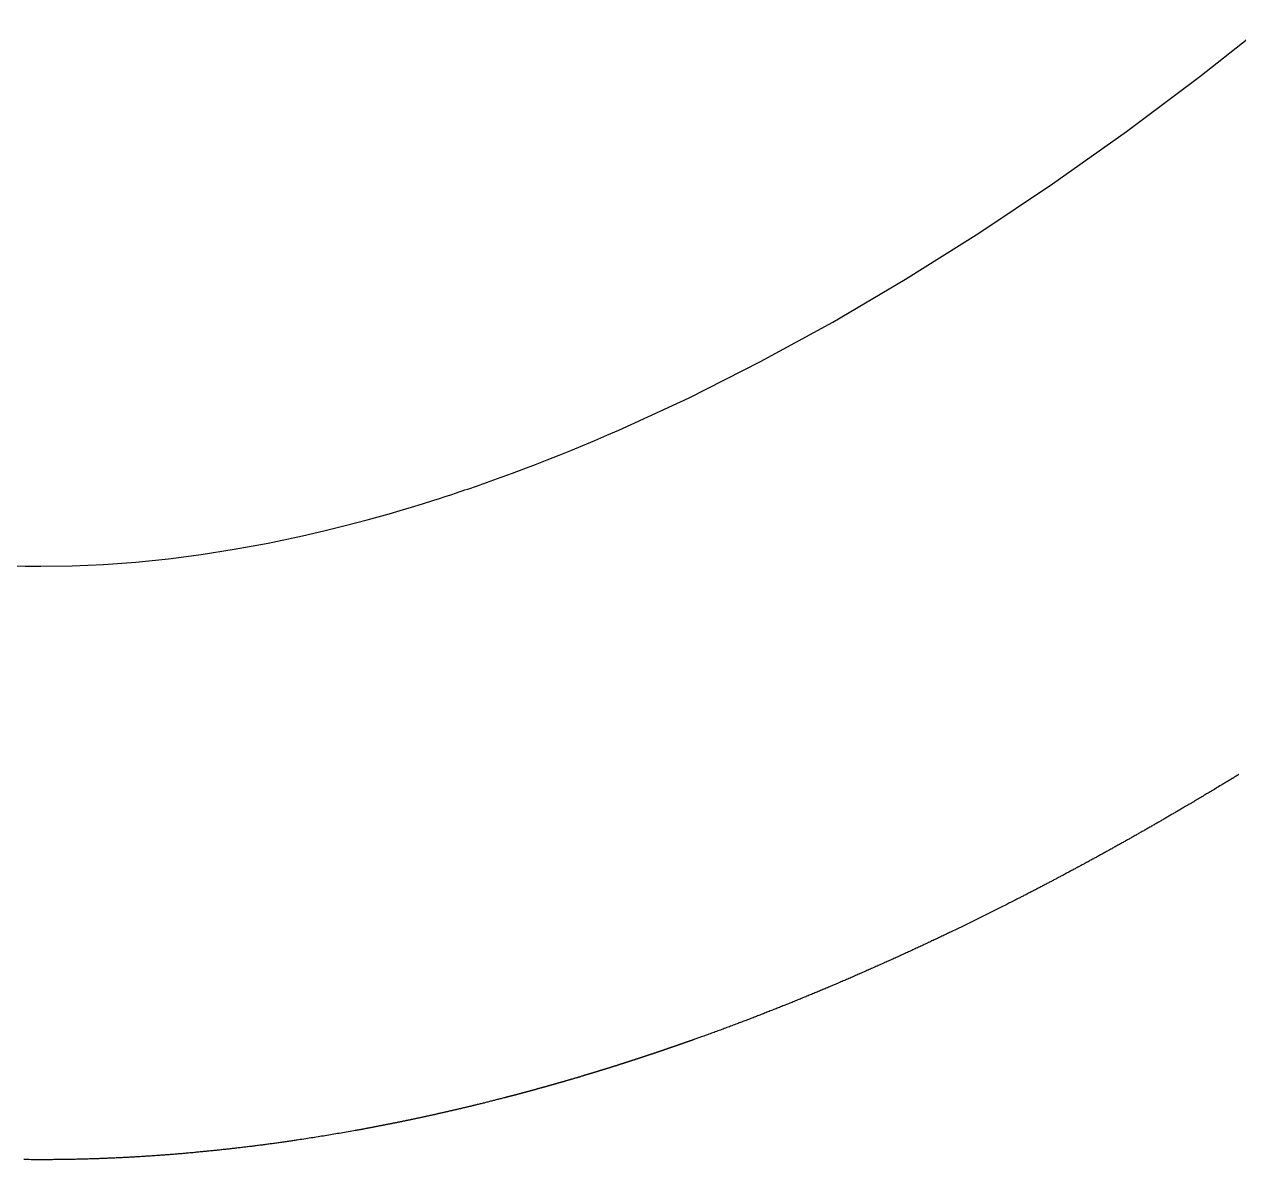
# Model space of a CAD drawing. Header units: millimetres. Extents: x 0 to 1000, y 0 to 100.
# Drawn here: x 49.57 to 67.69, y 51.19 to 68.13 of the extents above; entities that cross this region are included whole.
import ezdxf

# ---------------------------------------------------------------- set-up
doc = ezdxf.new("R2010")
doc.units = ezdxf.units.MM
doc.layers.add('CUT', color=7, linetype='Continuous')

msp = doc.modelspace()

# ---------------------------------------------------------------- linework, layer by layer
at = {"layer": 'CUT'}
for points in [[(49.348, 60.051), (49.586, 60.045), (49.821, 60.044), (50.284, 60.051), (50.755, 60.072), (51.235, 60.107), (51.723, 60.157), (52.21, 60.22), (52.705, 60.298), (53.208, 60.391), (53.72, 60.498), (54.039, 60.572), (54.361, 60.652), (54.687, 60.738), (55.015, 60.829), (55.18, 60.877), (55.346, 60.927), (55.513, 60.978), (55.68, 61.03), (55.764, 61.057), (55.849, 61.084), (55.933, 61.112), (56.018, 61.14), (56.06, 61.154), (56.102, 61.168), (56.145, 61.183), (56.187, 61.197), (56.217, 61.207), (56.246, 61.217), (56.275, 61.227), (56.304, 61.237), (56.318, 61.242), (56.331, 61.247), (56.344, 61.251), (56.358, 61.256), (56.522, 61.314), (56.688, 61.373), (56.855, 61.435), (57.022, 61.497), (57.197, 61.564), (57.373, 61.632), (57.549, 61.702), (57.726, 61.774), (57.904, 61.847), (58.082, 61.922), (58.26, 61.999), (58.439, 62.077), (59.489, 62.56), (60.554, 63.098), (61.631, 63.687), (62.719, 64.327), (63.813, 65.015), (64.912, 65.75), (66.012, 66.53), (67.11, 67.353), (68.097, 68.132)], [(67.69, 56.939), (67.685, 56.936), (67.68, 56.933), (67.675, 56.93), (67.671, 56.927), (67.666, 56.924), (67.661, 56.921), (67.656, 56.918), (67.651, 56.915), (67.646, 56.912), (67.642, 56.909), (67.637, 56.906), (67.632, 56.903), (67.627, 56.9), (67.622, 56.897), (67.617, 56.894), (67.613, 56.891), (67.608, 56.888), (67.603, 56.885), (67.598, 56.883), (67.593, 56.88), (67.588, 56.877), (67.584, 56.874), (67.579, 56.871), (67.574, 56.868), (67.569, 56.865), (67.564, 56.862), (67.559, 56.859), (67.555, 56.856), (67.55, 56.853), (67.545, 56.85), (67.54, 56.847), (67.535, 56.844), (67.53, 56.841), (67.526, 56.838), (67.521, 56.835), (67.516, 56.832), (67.511, 56.829), (67.506, 56.826), (67.501, 56.823), (67.497, 56.821), (67.492, 56.818), (67.487, 56.815), (67.482, 56.812), (67.477, 56.809), (67.472, 56.806), (67.466, 56.802), (67.462, 56.799), (67.458, 56.797), (67.455, 56.795), (67.452, 56.794), (67.447, 56.791), (67.438, 56.785), (67.425, 56.777), (67.407, 56.767), (67.388, 56.755), (67.368, 56.743), (67.35, 56.732), (67.332, 56.721), (67.315, 56.711), (67.298, 56.701), (67.281, 56.69), (67.263, 56.68), (67.246, 56.669), (67.228, 56.658), (67.21, 56.648), (67.193, 56.637), (67.175, 56.627), (67.157, 56.616), (67.14, 56.606), (67.122, 56.595), (67.105, 56.585), (67.087, 56.574), (67.069, 56.564), (67.052, 56.553), (67.034, 56.543), (67.017, 56.532), (66.999, 56.522), (66.982, 56.512), (66.964, 56.501), (66.946, 56.491), (66.927, 56.48), (66.909, 56.469), (66.891, 56.458), (66.875, 56.449), (66.861, 56.441), (66.848, 56.433), (66.836, 56.426), (66.824, 56.419), (66.812, 56.412), (66.799, 56.404), (66.786, 56.396), (66.773, 56.389), (66.76, 56.381), (66.747, 56.374), (66.734, 56.366), (66.722, 56.359), (66.709, 56.351), (66.696, 56.344), (66.683, 56.337), (66.67, 56.329), (66.658, 56.322), (66.645, 56.314), (66.632, 56.307), (66.619, 56.299), (66.606, 56.292), (66.594, 56.284), (66.581, 56.277), (66.568, 56.269), (66.555, 56.262), (66.542, 56.255), (66.529, 56.247), (66.516, 56.24), (66.504, 56.232), (66.491, 56.225), (66.478, 56.217), (66.465, 56.21), (66.452, 56.203), (66.439, 56.195), (66.426, 56.188), (66.414, 56.18), (66.401, 56.173), (66.388, 56.166), (66.375, 56.158), (66.362, 56.151), (66.349, 56.144), (66.336, 56.136), (66.323, 56.129), (66.311, 56.122), (66.298, 56.114), (66.285, 56.107), (66.272, 56.099), (66.259, 56.092), (66.246, 56.085), (66.233, 56.077), (66.22, 56.07), (66.207, 56.063), (66.195, 56.055), (66.182, 56.048), (66.169, 56.041), (66.156, 56.034), (66.143, 56.026), (66.13, 56.019), (66.117, 56.012), (66.104, 56.004), (66.091, 55.997), (66.078, 55.99), (66.065, 55.982), (66.052, 55.975), (66.04, 55.968), (66.027, 55.961), (66.014, 55.953), (66.001, 55.946), (65.988, 55.939), (65.975, 55.932), (65.962, 55.924), (65.949, 55.917), (65.936, 55.91), (65.923, 55.903), (65.91, 55.895), (65.897, 55.888), (65.884, 55.881), (65.871, 55.874), (65.858, 55.866), (65.845, 55.859), (65.832, 55.852), (65.819, 55.845), (65.806, 55.838), (65.793, 55.83), (65.78, 55.823), (65.767, 55.816), (65.755, 55.809), (65.742, 55.802), (65.729, 55.794), (65.716, 55.787), (65.703, 55.78), (65.69, 55.773), (65.677, 55.766), (65.664, 55.759), (65.651, 55.751), (65.638, 55.744), (65.625, 55.737), (65.612, 55.73), (65.599, 55.723), (65.586, 55.716), (65.573, 55.709), (65.56, 55.701), (65.547, 55.694), (65.534, 55.687), (65.521, 55.68), (65.508, 55.673), (65.494, 55.666), (65.481, 55.659), (65.468, 55.652), (65.455, 55.644), (65.442, 55.637), (65.429, 55.63), (65.416, 55.623), (65.403, 55.616), (65.39, 55.609), (65.377, 55.602), (65.364, 55.595), (65.351, 55.588), (65.338, 55.581), (65.325, 55.574), (65.312, 55.567), (65.299, 55.56), (65.286, 55.553), (65.273, 55.546), (65.26, 55.539), (65.247, 55.531), (65.234, 55.524), (65.221, 55.517), (65.207, 55.51), (65.194, 55.503), (65.181, 55.496), (65.168, 55.489), (65.155, 55.482), (65.142, 55.475), (65.129, 55.468), (65.116, 55.461), (65.103, 55.454), (65.09, 55.447), (65.077, 55.44), (65.064, 55.433), (65.05, 55.426), (65.037, 55.42), (65.024, 55.413), (65.011, 55.406), (64.998, 55.399), (64.985, 55.392), (64.972, 55.385), (64.959, 55.378), (64.946, 55.371), (64.932, 55.364), (64.919, 55.357), (64.906, 55.35), (64.893, 55.343), (64.88, 55.336), (64.867, 55.329), (64.854, 55.322), (64.841, 55.316), (64.827, 55.309), (64.814, 55.302), (64.801, 55.295), (64.788, 55.288), (64.775, 55.281), (64.762, 55.274), (64.749, 55.267), (64.735, 55.26), (64.722, 55.254), (64.709, 55.247), (64.696, 55.24), (64.683, 55.233), (64.67, 55.226), (64.656, 55.219), (64.643, 55.212), (64.63, 55.206), (64.617, 55.199), (64.604, 55.192), (64.591, 55.185), (64.577, 55.178), (64.564, 55.171), (64.551, 55.165), (64.538, 55.158), (64.525, 55.151), (64.512, 55.144), (64.499, 55.138), (64.485, 55.131), (64.471, 55.124), (64.457, 55.116), (64.444, 55.11), (64.432, 55.104), (64.422, 55.098), (64.411, 55.093), (64.398, 55.086), (64.38, 55.077), (64.355, 55.064), (64.326, 55.049), (64.294, 55.033), (64.261, 55.016), (64.23, 55), (64.201, 54.985), (64.172, 54.971), (64.143, 54.956), (64.113, 54.941), (64.084, 54.927), (64.054, 54.912), (64.024, 54.897), (63.994, 54.882), (63.964, 54.867), (63.935, 54.852), (63.905, 54.837), (63.875, 54.823), (63.846, 54.808), (63.816, 54.793), (63.786, 54.778), (63.756, 54.764), (63.726, 54.749), (63.696, 54.734), (63.667, 54.72), (63.637, 54.706), (63.608, 54.691), (63.578, 54.677), (63.547, 54.662), (63.515, 54.646), (63.483, 54.631), (63.453, 54.616), (63.428, 54.604), (63.407, 54.594), (63.39, 54.586), (63.376, 54.579), (63.361, 54.572), (63.346, 54.565), (63.329, 54.557), (63.312, 54.549), (63.295, 54.54), (63.278, 54.532), (63.261, 54.524), (63.245, 54.517), (63.229, 54.509), (63.212, 54.501), (63.195, 54.493), (63.179, 54.485), (63.162, 54.477), (63.146, 54.469), (63.129, 54.461), (63.112, 54.454), (63.096, 54.446), (63.079, 54.438), (63.062, 54.43), (63.046, 54.422), (63.029, 54.415), (63.012, 54.407), (62.996, 54.399), (62.979, 54.391), (62.963, 54.383), (62.946, 54.376), (62.929, 54.368), (62.913, 54.36), (62.896, 54.352), (62.879, 54.345), (62.863, 54.337), (62.846, 54.329), (62.829, 54.321), (62.812, 54.314), (62.796, 54.306), (62.779, 54.298), (62.762, 54.291), (62.746, 54.283), (62.729, 54.275), (62.712, 54.268), (62.696, 54.26), (62.679, 54.252), (62.662, 54.245), (62.645, 54.237), (62.629, 54.229), (62.612, 54.222), (62.595, 54.214), (62.579, 54.206), (62.562, 54.199), (62.545, 54.191), (62.528, 54.184), (62.512, 54.176), (62.495, 54.168), (62.478, 54.161), (62.461, 54.153), (62.445, 54.146), (62.428, 54.138), (62.411, 54.131), (62.394, 54.123), (62.378, 54.116), (62.361, 54.108), (62.344, 54.101), (62.327, 54.093), (62.31, 54.086), (62.294, 54.078), (62.277, 54.071), (62.26, 54.063), (62.243, 54.056), (62.226, 54.048), (62.21, 54.041), (62.193, 54.033), (62.176, 54.026), (62.159, 54.018), (62.142, 54.011), (62.126, 54.004), (62.109, 53.996), (62.092, 53.989), (62.075, 53.981), (62.058, 53.974), (62.041, 53.967), (62.025, 53.959), (62.008, 53.952), (61.991, 53.945), (61.974, 53.937), (61.957, 53.93), (61.94, 53.923), (61.923, 53.915), (61.907, 53.908), (61.89, 53.901), (61.873, 53.893), (61.856, 53.886), (61.839, 53.879), (61.822, 53.871), (61.805, 53.864), (61.788, 53.857), (61.771, 53.85), (61.755, 53.842), (61.738, 53.835), (61.721, 53.828), (61.704, 53.821), (61.687, 53.814), (61.67, 53.806), (61.653, 53.799), (61.636, 53.792), (61.619, 53.785), (61.602, 53.778), (61.585, 53.77), (61.568, 53.763), (61.552, 53.756), (61.535, 53.749), (61.518, 53.742), (61.501, 53.735), (61.484, 53.728), (61.467, 53.721), (61.45, 53.713), (61.433, 53.706), (61.416, 53.699), (61.399, 53.692), (61.382, 53.685), (61.365, 53.678), (61.348, 53.671), (61.331, 53.664), (61.314, 53.657), (61.297, 53.65), (61.28, 53.643), (61.263, 53.636), (61.246, 53.629), (61.229, 53.622), (61.212, 53.615), (61.195, 53.608), (61.178, 53.601), (61.161, 53.594), (61.144, 53.587), (61.127, 53.58), (61.11, 53.573), (61.093, 53.566), (61.076, 53.559), (61.059, 53.552), (61.042, 53.545), (61.025, 53.538), (61.008, 53.532), (60.991, 53.525), (60.974, 53.518), (60.957, 53.511), (60.94, 53.504), (60.922, 53.497), (60.905, 53.49), (60.888, 53.484), (60.871, 53.477), (60.854, 53.47), (60.837, 53.463), (60.82, 53.456), (60.803, 53.45), (60.786, 53.443), (60.769, 53.436), (60.752, 53.429), (60.735, 53.422), (60.718, 53.416), (60.7, 53.409), (60.683, 53.402), (60.666, 53.396), (60.649, 53.389), (60.632, 53.382), (60.615, 53.375), (60.598, 53.369), (60.581, 53.362), (60.563, 53.355), (60.546, 53.349), (60.529, 53.342), (60.512, 53.335), (60.495, 53.329), (60.478, 53.322), (60.461, 53.315), (60.443, 53.309), (60.426, 53.302), (60.409, 53.296), (60.392, 53.289), (60.375, 53.283), (60.358, 53.276), (60.341, 53.269), (60.323, 53.263), (60.306, 53.256), (60.289, 53.25), (60.272, 53.243), (60.255, 53.237), (60.238, 53.23), (60.221, 53.224), (60.204, 53.217), (60.186, 53.211), (60.167, 53.204), (60.148, 53.197), (60.129, 53.189), (60.109, 53.182), (60.09, 53.175), (60.071, 53.168), (60.052, 53.161), (60.033, 53.154), (60.014, 53.146), (59.995, 53.139), (59.976, 53.132), (59.957, 53.125), (59.937, 53.118), (59.918, 53.111), (59.899, 53.104), (59.88, 53.097), (59.861, 53.09), (59.842, 53.083), (59.823, 53.076), (59.803, 53.069), (59.784, 53.062), (59.765, 53.055), (59.746, 53.048), (59.727, 53.041), (59.708, 53.035), (59.69, 53.028), (59.671, 53.021), (59.65, 53.014), (59.628, 53.006), (59.607, 52.998), (59.588, 52.992), (59.574, 52.987), (59.567, 52.984), (59.565, 52.983), (59.565, 52.984), (59.566, 52.984), (59.566, 52.984), (59.564, 52.983), (59.562, 52.982), (59.559, 52.981), (59.557, 52.981), (59.555, 52.98), (59.553, 52.979), (59.551, 52.979), (59.55, 52.978), (59.548, 52.977), (59.546, 52.977), (59.544, 52.976), (59.542, 52.975), (59.54, 52.975), (59.538, 52.974), (59.536, 52.973), (59.534, 52.973), (59.533, 52.972), (59.531, 52.971), (59.529, 52.971), (59.527, 52.97), (59.525, 52.969), (59.523, 52.969), (59.521, 52.968), (59.519, 52.967), (59.518, 52.967), (59.516, 52.966), (59.514, 52.965), (59.512, 52.965), (59.51, 52.964), (59.508, 52.963), (59.506, 52.963), (59.504, 52.962), (59.502, 52.961), (59.501, 52.961), (59.499, 52.96), (59.497, 52.959), (59.495, 52.959), (59.493, 52.958), (59.491, 52.957), (59.489, 52.957), (59.487, 52.956), (59.486, 52.955), (59.484, 52.955), (59.482, 52.954), (59.48, 52.953), (59.478, 52.953), (59.476, 52.952), (59.474, 52.951), (59.472, 52.951), (59.471, 52.95), (59.469, 52.949), (59.467, 52.949), (59.465, 52.948), (59.463, 52.947), (59.461, 52.947), (59.459, 52.946), (59.457, 52.945), (59.456, 52.945), (59.454, 52.944), (59.452, 52.944), (59.45, 52.943), (59.448, 52.942), (59.446, 52.942), (59.444, 52.941), (59.442, 52.94), (59.441, 52.94), (59.439, 52.939), (59.437, 52.938), (59.435, 52.938), (59.433, 52.937), (59.431, 52.936), (59.429, 52.936), (59.427, 52.935), (59.426, 52.934), (59.424, 52.934), (59.422, 52.933), (59.42, 52.932), (59.418, 52.932), (59.416, 52.931), (59.414, 52.93), (59.413, 52.93), (59.411, 52.929), (59.409, 52.928), (59.407, 52.928), (59.405, 52.927), (59.403, 52.926), (59.401, 52.926), (59.399, 52.925), (59.398, 52.924), (59.396, 52.924), (59.394, 52.923), (59.392, 52.923), (59.39, 52.922), (59.388, 52.921), (59.386, 52.921), (59.384, 52.92), (59.383, 52.919), (59.381, 52.919), (59.379, 52.918), (59.377, 52.917), (59.375, 52.917), (59.373, 52.916), (59.371, 52.915), (59.37, 52.915), (59.368, 52.914), (59.366, 52.913), (59.364, 52.913), (59.362, 52.912), (59.36, 52.911), (59.358, 52.911), (59.356, 52.91), (59.355, 52.909), (59.353, 52.909), (59.351, 52.908), (59.349, 52.908), (59.347, 52.907), (59.345, 52.906), (59.343, 52.906), (59.341, 52.905), (59.34, 52.904), (59.338, 52.904), (59.336, 52.903), (59.334, 52.902), (59.332, 52.902), (59.33, 52.901), (59.328, 52.9), (59.327, 52.9), (59.325, 52.899), (59.323, 52.898), (59.321, 52.898), (59.319, 52.897), (59.317, 52.896), (59.315, 52.896), (59.313, 52.895), (59.312, 52.895), (59.31, 52.894), (59.308, 52.893), (59.306, 52.893), (59.304, 52.892), (59.302, 52.891), (59.3, 52.891), (59.299, 52.89), (59.297, 52.889), (59.295, 52.889), (59.293, 52.888), (59.291, 52.887), (59.289, 52.887), (59.287, 52.886), (59.286, 52.885), (59.284, 52.885), (59.282, 52.884), (59.28, 52.884), (59.278, 52.883), (59.276, 52.882), (59.274, 52.882), (59.272, 52.881), (59.271, 52.88), (59.269, 52.88), (59.267, 52.879), (59.265, 52.878), (59.263, 52.878), (59.261, 52.877), (59.259, 52.876), (59.258, 52.876), (59.256, 52.875), (59.254, 52.875), (59.252, 52.874), (59.25, 52.873), (59.248, 52.873), (59.246, 52.872), (59.245, 52.871), (59.243, 52.871), (59.241, 52.87), (59.239, 52.869), (59.237, 52.869), (59.235, 52.868), (59.233, 52.867), (59.232, 52.867), (59.23, 52.866), (59.228, 52.865), (59.226, 52.865), (59.224, 52.864), (59.222, 52.864), (59.221, 52.863), (59.219, 52.863), (59.217, 52.862), (59.215, 52.861), (59.211, 52.86), (59.207, 52.858), (59.202, 52.857), (59.197, 52.855), (59.192, 52.853), (59.187, 52.852), (59.183, 52.85), (59.179, 52.849), (59.174, 52.847), (59.17, 52.846), (59.165, 52.844), (59.161, 52.843), (59.156, 52.841), (59.152, 52.839), (59.147, 52.838), (59.143, 52.836), (59.138, 52.835), (59.134, 52.833), (59.129, 52.832), (59.125, 52.83), (59.12, 52.829), (59.116, 52.827), (59.111, 52.826), (59.107, 52.824), (59.102, 52.823), (59.098, 52.821), (59.093, 52.82), (59.089, 52.818), (59.084, 52.816), (59.079, 52.815), (59.075, 52.813), (59.071, 52.812), (59.067, 52.811), (59.065, 52.81), (59.062, 52.809), (59.06, 52.808), (59.058, 52.807), (59.055, 52.806), (59.052, 52.806), (59.049, 52.805), (59.047, 52.804), (59.044, 52.803), (59.042, 52.802), (59.039, 52.801), (59.036, 52.8), (59.034, 52.799), (59.031, 52.798), (59.028, 52.798), (59.026, 52.797), (59.023, 52.796), (59.02, 52.795), (59.018, 52.794), (59.015, 52.793), (59.013, 52.792), (59.01, 52.791), (59.007, 52.79), (59.005, 52.789), (59.002, 52.789), (58.999, 52.788), (58.997, 52.787), (58.994, 52.786), (58.991, 52.785), (58.989, 52.784), (58.986, 52.783), (58.983, 52.782), (58.981, 52.781), (58.978, 52.781), (58.975, 52.78), (58.973, 52.779), (58.97, 52.778), (58.968, 52.777), (58.965, 52.776), (58.962, 52.775), (58.96, 52.774), (58.957, 52.773), (58.954, 52.773), (58.952, 52.772), (58.949, 52.771), (58.946, 52.77), (58.944, 52.769), (58.941, 52.768), (58.938, 52.767), (58.936, 52.766), (58.933, 52.766), (58.931, 52.765), (58.928, 52.764), (58.925, 52.763), (58.923, 52.762), (58.92, 52.761), (58.917, 52.76), (58.915, 52.759), (58.912, 52.758), (58.909, 52.758), (58.907, 52.757), (58.904, 52.756), (58.901, 52.755), (58.899, 52.754), (58.896, 52.753), (58.893, 52.752), (58.891, 52.751), (58.888, 52.751), (58.886, 52.75), (58.883, 52.749), (58.88, 52.748), (58.878, 52.747), (58.875, 52.746), (58.872, 52.745), (58.87, 52.744), (58.867, 52.743), (58.864, 52.743), (58.862, 52.742), (58.859, 52.741), (58.856, 52.74), (58.854, 52.739), (58.851, 52.738), (58.848, 52.737), (58.846, 52.736), (58.843, 52.736), (58.841, 52.735), (58.838, 52.734), (58.835, 52.733), (58.833, 52.732), (58.83, 52.731), (58.827, 52.73), (58.825, 52.729), (58.822, 52.729), (58.819, 52.728), (58.817, 52.727), (58.814, 52.726), (58.811, 52.725), (58.809, 52.724), (58.806, 52.723), (58.803, 52.722), (58.801, 52.722), (58.798, 52.721), (58.796, 52.72), (58.793, 52.719), (58.79, 52.718), (58.788, 52.717), (58.785, 52.716), (58.782, 52.715), (58.78, 52.715), (58.777, 52.714), (58.774, 52.713), (58.772, 52.712), (58.769, 52.711), (58.766, 52.71), (58.764, 52.709), (58.761, 52.708), (58.758, 52.708), (58.756, 52.707), (58.753, 52.706), (58.75, 52.705), (58.748, 52.704), (58.745, 52.703), (58.743, 52.702), (58.74, 52.702), (58.737, 52.701), (58.735, 52.7), (58.732, 52.699), (58.729, 52.698), (58.727, 52.697), (58.724, 52.696), (58.721, 52.695), (58.719, 52.695), (58.716, 52.694), (58.713, 52.693), (58.711, 52.692), (58.708, 52.691), (58.705, 52.69), (58.703, 52.689), (58.7, 52.689), (58.697, 52.688), (58.695, 52.687), (58.692, 52.686), (58.69, 52.685), (58.687, 52.684), (58.684, 52.683), (58.682, 52.682), (58.679, 52.682), (58.676, 52.681), (58.674, 52.68), (58.671, 52.679), (58.668, 52.678), (58.666, 52.677), (58.663, 52.676), (58.66, 52.676), (58.658, 52.675), (58.655, 52.674), (58.652, 52.673), (58.65, 52.672), (58.647, 52.671), (58.644, 52.67), (58.642, 52.67), (58.639, 52.669), (58.636, 52.668), (58.634, 52.667), (58.631, 52.666), (58.629, 52.665), (58.626, 52.664), (58.623, 52.664), (58.621, 52.663), (58.618, 52.662), (58.615, 52.661), (58.613, 52.66), (58.61, 52.659), (58.607, 52.658), (58.605, 52.658), (58.602, 52.657), (58.599, 52.656), (58.597, 52.655), (58.594, 52.654), (58.591, 52.653), (58.589, 52.652), (58.586, 52.652), (58.584, 52.651), (58.581, 52.65), (58.578, 52.649), (58.575, 52.648), (58.573, 52.647), (58.571, 52.647), (58.568, 52.646), (58.566, 52.645), (58.562, 52.644), (58.558, 52.642), (58.553, 52.641), (58.547, 52.639), (58.541, 52.637), (58.536, 52.635), (58.53, 52.634), (58.525, 52.632), (58.52, 52.63), (58.515, 52.629), (58.51, 52.627), (58.504, 52.625), (58.499, 52.624), (58.494, 52.622), (58.489, 52.62), (58.483, 52.619), (58.478, 52.617), (58.473, 52.615), (58.468, 52.614), (58.462, 52.612), (58.457, 52.61), (58.452, 52.609), (58.446, 52.607), (58.441, 52.605), (58.436, 52.604), (58.431, 52.602), (58.426, 52.6), (58.42, 52.599), (58.415, 52.597), (58.409, 52.595), (58.404, 52.593), (58.398, 52.592), (58.394, 52.59), (58.39, 52.589), (58.388, 52.588), (58.386, 52.588), (58.383, 52.587), (58.381, 52.586), (58.378, 52.585), (58.376, 52.584), (58.373, 52.584), (58.37, 52.583), (58.368, 52.582), (58.365, 52.581), (58.363, 52.58), (58.36, 52.58), (58.357, 52.579), (58.355, 52.578), (58.352, 52.577), (58.35, 52.576), (58.347, 52.575), (58.344, 52.575), (58.342, 52.574), (58.339, 52.573), (58.336, 52.572), (58.334, 52.571), (58.331, 52.57), (58.329, 52.57), (58.326, 52.569), (58.323, 52.568), (58.321, 52.567), (58.318, 52.566), (58.316, 52.566), (58.313, 52.565), (58.31, 52.564), (58.308, 52.563), (58.305, 52.562), (58.303, 52.562), (58.3, 52.561), (58.297, 52.56), (58.295, 52.559), (58.292, 52.558), (58.29, 52.557), (58.287, 52.557), (58.284, 52.556), (58.282, 52.555), (58.279, 52.554), (58.277, 52.553), (58.274, 52.553), (58.271, 52.552), (58.269, 52.551), (58.266, 52.55), (58.264, 52.549), (58.261, 52.549), (58.258, 52.548), (58.256, 52.547), (58.253, 52.546), (58.251, 52.545), (58.248, 52.544), (58.245, 52.544), (58.243, 52.543), (58.24, 52.542), (58.238, 52.541), (58.235, 52.54), (58.232, 52.54), (58.23, 52.539), (58.227, 52.538), (58.225, 52.537), (58.222, 52.536), (58.219, 52.536), (58.217, 52.535), (58.214, 52.534), (58.212, 52.533), (58.209, 52.532), (58.207, 52.532), (58.204, 52.531), (58.201, 52.53), (58.199, 52.529), (58.196, 52.528), (58.194, 52.528), (58.191, 52.527), (58.188, 52.526), (58.186, 52.525), (58.183, 52.524), (58.181, 52.524), (58.178, 52.523), (58.175, 52.522), (58.173, 52.521), (58.17, 52.52), (58.168, 52.52), (58.165, 52.519), (58.163, 52.518), (58.16, 52.517), (58.157, 52.516), (58.155, 52.516), (58.152, 52.515), (58.15, 52.514), (58.147, 52.513), (58.144, 52.512), (58.142, 52.512), (58.139, 52.511), (58.137, 52.51), (58.134, 52.509), (58.131, 52.509), (58.129, 52.508), (58.126, 52.507), (58.124, 52.506), (58.121, 52.505), (58.119, 52.505), (58.116, 52.504), (58.113, 52.503), (58.111, 52.502), (58.108, 52.501), (58.106, 52.501), (58.103, 52.5), (58.101, 52.499), (58.098, 52.498), (58.095, 52.497), (58.093, 52.497), (58.09, 52.496), (58.088, 52.495), (58.085, 52.494), (58.082, 52.494), (58.08, 52.493), (58.077, 52.492), (58.075, 52.491), (58.072, 52.49), (58.07, 52.49), (58.067, 52.489), (58.064, 52.488), (58.062, 52.487), (58.059, 52.486), (58.057, 52.486), (58.054, 52.485), (58.052, 52.484), (58.049, 52.483), (58.046, 52.483), (58.044, 52.482), (58.041, 52.481), (58.039, 52.48), (58.036, 52.479), (58.034, 52.479), (58.031, 52.478), (58.028, 52.477), (58.026, 52.476), (58.023, 52.476), (58.021, 52.475), (58.018, 52.474), (58.016, 52.473), (58.013, 52.472), (58.01, 52.472), (58.008, 52.471), (58.005, 52.47), (58.003, 52.469), (58, 52.469), (57.998, 52.468), (57.995, 52.467), (57.992, 52.466), (57.99, 52.465), (57.987, 52.465), (57.985, 52.464), (57.982, 52.463), (57.98, 52.462), (57.977, 52.462), (57.974, 52.461), (57.972, 52.46), (57.969, 52.459), (57.967, 52.458), (57.964, 52.458), (57.962, 52.457), (57.959, 52.456), (57.957, 52.455), (57.954, 52.455), (57.951, 52.454), (57.949, 52.453), (57.946, 52.452), (57.944, 52.452), (57.941, 52.451), (57.939, 52.45), (57.936, 52.449), (57.933, 52.448), (57.931, 52.448), (57.928, 52.447), (57.926, 52.446), (57.923, 52.445), (57.921, 52.445), (57.918, 52.444), (57.915, 52.443), (57.913, 52.442), (57.91, 52.441), (57.908, 52.441), (57.906, 52.44), (57.904, 52.44), (57.902, 52.439), (57.898, 52.438), (57.892, 52.436), (57.884, 52.434), (57.876, 52.431), (57.868, 52.429), (57.86, 52.427), (57.853, 52.424), (57.846, 52.422), (57.839, 52.42), (57.832, 52.418), (57.824, 52.416), (57.817, 52.414), (57.809, 52.411), (57.802, 52.409), (57.795, 52.407), (57.787, 52.405), (57.78, 52.403), (57.773, 52.401), (57.765, 52.398), (57.758, 52.396), (57.751, 52.394), (57.743, 52.392), (57.736, 52.39), (57.729, 52.388), (57.721, 52.386), (57.714, 52.383), (57.707, 52.381), (57.699, 52.379), (57.692, 52.377), (57.684, 52.375), (57.676, 52.372), (57.669, 52.37), (57.662, 52.368), (57.657, 52.367), (57.652, 52.365), (57.648, 52.364), (57.643, 52.363), (57.639, 52.361), (57.634, 52.36), (57.629, 52.359), (57.624, 52.357), (57.619, 52.356), (57.614, 52.354), (57.61, 52.353), (57.605, 52.352), (57.6, 52.35), (57.595, 52.349), (57.59, 52.348), (57.586, 52.346), (57.581, 52.345), (57.576, 52.343), (57.571, 52.342), (57.566, 52.341), (57.562, 52.339), (57.557, 52.338), (57.552, 52.337), (57.547, 52.335), (57.542, 52.334), (57.538, 52.332), (57.533, 52.331), (57.528, 52.33), (57.523, 52.328), (57.519, 52.327), (57.514, 52.326), (57.509, 52.324), (57.504, 52.323), (57.499, 52.321), (57.495, 52.32), (57.49, 52.319), (57.485, 52.317), (57.48, 52.316), (57.475, 52.315), (57.471, 52.313), (57.466, 52.312), (57.461, 52.311), (57.456, 52.309), (57.451, 52.308), (57.446, 52.306), (57.442, 52.305), (57.437, 52.304), (57.432, 52.302), (57.427, 52.301), (57.422, 52.3), (57.418, 52.298), (57.413, 52.297), (57.408, 52.296), (57.403, 52.294), (57.398, 52.293), (57.394, 52.292), (57.389, 52.29), (57.384, 52.289), (57.379, 52.288), (57.374, 52.286), (57.37, 52.285), (57.365, 52.283), (57.36, 52.282), (57.355, 52.281), (57.35, 52.279), (57.346, 52.278), (57.341, 52.277), (57.336, 52.275), (57.331, 52.274), (57.326, 52.273), (57.322, 52.271), (57.317, 52.27), (57.312, 52.269), (57.307, 52.267), (57.302, 52.266), (57.298, 52.265), (57.293, 52.263), (57.288, 52.262), (57.283, 52.261), (57.278, 52.259), (57.273, 52.258), (57.269, 52.257), (57.264, 52.255), (57.259, 52.254), (57.254, 52.253), (57.249, 52.251), (57.245, 52.25), (57.24, 52.249), (57.235, 52.247), (57.23, 52.246), (57.225, 52.245), (57.221, 52.243), (57.216, 52.242), (57.211, 52.241), (57.206, 52.239), (57.201, 52.238), (57.197, 52.237), (57.192, 52.235), (57.187, 52.234), (57.182, 52.233), (57.177, 52.231), (57.172, 52.23), (57.168, 52.229), (57.163, 52.228), (57.158, 52.226), (57.153, 52.225), (57.148, 52.224), (57.144, 52.222), (57.139, 52.221), (57.134, 52.22), (57.129, 52.218), (57.124, 52.217), (57.119, 52.216), (57.115, 52.214), (57.11, 52.213), (57.105, 52.212), (57.1, 52.21), (57.095, 52.209), (57.091, 52.208), (57.086, 52.207), (57.081, 52.205), (57.076, 52.204), (57.071, 52.203), (57.066, 52.201), (57.062, 52.2), (57.057, 52.199), (57.052, 52.197), (57.047, 52.196), (57.042, 52.195), (57.038, 52.194), (57.033, 52.192), (57.028, 52.191), (57.023, 52.19), (57.018, 52.188), (57.013, 52.187), (57.009, 52.186), (57.004, 52.185), (56.999, 52.183), (56.994, 52.182), (56.989, 52.181), (56.985, 52.179), (56.98, 52.178), (56.975, 52.177), (56.97, 52.175), (56.965, 52.174), (56.96, 52.173), (56.956, 52.172), (56.951, 52.17), (56.946, 52.169), (56.941, 52.168), (56.936, 52.167), (56.931, 52.165), (56.927, 52.164), (56.922, 52.163), (56.917, 52.161), (56.912, 52.16), (56.907, 52.159), (56.903, 52.158), (56.898, 52.156), (56.893, 52.155), (56.888, 52.154), (56.883, 52.152), (56.878, 52.151), (56.874, 52.15), (56.869, 52.149), (56.864, 52.147), (56.859, 52.146), (56.854, 52.145), (56.849, 52.144), (56.845, 52.142), (56.84, 52.141), (56.835, 52.14), (56.83, 52.139), (56.825, 52.137), (56.82, 52.136), (56.816, 52.135), (56.811, 52.133), (56.806, 52.132), (56.801, 52.131), (56.796, 52.13), (56.792, 52.128), (56.787, 52.127), (56.782, 52.126), (56.777, 52.125), (56.772, 52.123), (56.767, 52.122), (56.762, 52.121), (56.758, 52.12), (56.754, 52.119), (56.751, 52.118), (56.746, 52.117), (56.738, 52.115), (56.727, 52.112), (56.713, 52.108), (56.698, 52.104), (56.682, 52.1), (56.668, 52.096), (56.653, 52.093), (56.64, 52.089), (56.626, 52.086), (56.612, 52.082), (56.598, 52.079), (56.584, 52.075), (56.57, 52.072), (56.556, 52.068), (56.542, 52.064), (56.528, 52.061), (56.514, 52.057), (56.5, 52.054), (56.486, 52.05), (56.472, 52.047), (56.458, 52.043), (56.444, 52.04), (56.43, 52.036), (56.415, 52.033), (56.402, 52.029), (56.388, 52.026), (56.374, 52.023), (56.36, 52.019), (56.345, 52.016), (56.33, 52.012), (56.316, 52.008), (56.302, 52.005), (56.289, 52.002), (56.278, 51.999), (56.269, 51.997), (56.261, 51.995), (56.252, 51.993), (56.243, 51.991), (56.234, 51.989), (56.225, 51.986), (56.215, 51.984), (56.206, 51.982), (56.197, 51.98), (56.188, 51.977), (56.178, 51.975), (56.169, 51.973), (56.16, 51.971), (56.151, 51.969), (56.141, 51.966), (56.132, 51.964), (56.123, 51.962), (56.114, 51.96), (56.105, 51.958), (56.095, 51.956), (56.086, 51.953), (56.077, 51.951), (56.068, 51.949), (56.058, 51.947), (56.049, 51.945), (56.04, 51.942), (56.031, 51.94), (56.021, 51.938), (56.012, 51.936), (56.003, 51.934), (55.994, 51.932), (55.984, 51.93), (55.975, 51.927), (55.966, 51.925), (55.957, 51.923), (55.948, 51.921), (55.938, 51.919), (55.929, 51.917), (55.92, 51.915), (55.911, 51.912), (55.901, 51.91), (55.892, 51.908), (55.883, 51.906), (55.874, 51.904), (55.864, 51.902), (55.855, 51.9), (55.846, 51.898), (55.837, 51.896), (55.827, 51.893), (55.818, 51.891), (55.809, 51.889), (55.8, 51.887), (55.79, 51.885), (55.781, 51.883), (55.772, 51.881), (55.763, 51.879), (55.753, 51.877), (55.744, 51.875), (55.735, 51.873), (55.726, 51.871), (55.716, 51.868), (55.707, 51.866), (55.698, 51.864), (55.688, 51.862), (55.679, 51.86), (55.67, 51.858), (55.661, 51.856), (55.651, 51.854), (55.642, 51.852), (55.633, 51.85), (55.624, 51.848), (55.614, 51.846), (55.605, 51.844), (55.596, 51.842), (55.587, 51.84), (55.577, 51.838), (55.568, 51.836), (55.559, 51.834), (55.55, 51.832), (55.54, 51.83), (55.531, 51.828), (55.522, 51.826), (55.512, 51.824), (55.503, 51.822), (55.494, 51.82), (55.485, 51.818), (55.475, 51.816), (55.466, 51.814), (55.457, 51.812), (55.447, 51.81), (55.438, 51.808), (55.429, 51.806), (55.42, 51.804), (55.41, 51.802), (55.401, 51.8), (55.392, 51.798), (55.383, 51.796), (55.373, 51.794), (55.364, 51.792), (55.355, 51.79), (55.345, 51.788), (55.336, 51.786), (55.327, 51.784), (55.318, 51.782), (55.308, 51.78), (55.299, 51.778), (55.29, 51.777), (55.28, 51.775), (55.271, 51.773), (55.262, 51.771), (55.253, 51.769), (55.243, 51.767), (55.234, 51.765), (55.225, 51.763), (55.215, 51.761), (55.206, 51.759), (55.197, 51.757), (55.187, 51.755), (55.178, 51.754), (55.169, 51.752), (55.16, 51.75), (55.15, 51.748), (55.141, 51.746), (55.132, 51.744), (55.122, 51.742), (55.113, 51.74), (55.104, 51.738), (55.095, 51.737), (55.085, 51.735), (55.076, 51.733), (55.067, 51.731), (55.057, 51.729), (55.048, 51.727), (55.039, 51.725), (55.029, 51.724), (55.02, 51.722), (55.011, 51.72), (55.001, 51.718), (54.992, 51.716), (54.983, 51.714), (54.974, 51.713), (54.964, 51.711), (54.955, 51.709), (54.946, 51.707), (54.936, 51.705), (54.927, 51.703), (54.918, 51.702), (54.908, 51.7), (54.899, 51.698), (54.89, 51.696), (54.88, 51.694), (54.871, 51.693), (54.862, 51.691), (54.853, 51.689), (54.843, 51.687), (54.834, 51.685), (54.825, 51.684), (54.815, 51.682), (54.806, 51.68), (54.797, 51.678), (54.787, 51.676), (54.778, 51.675), (54.769, 51.673), (54.759, 51.671), (54.75, 51.669), (54.741, 51.668), (54.731, 51.666), (54.722, 51.664), (54.713, 51.662), (54.703, 51.661), (54.694, 51.659), (54.685, 51.657), (54.675, 51.655), (54.666, 51.654), (54.657, 51.652), (54.647, 51.65), (54.638, 51.648), (54.629, 51.647), (54.619, 51.645), (54.61, 51.643), (54.601, 51.642), (54.592, 51.64), (54.582, 51.638), (54.572, 51.636), (54.562, 51.635), (54.553, 51.633), (54.545, 51.631), (54.538, 51.63), (54.532, 51.629), (54.522, 51.627), (54.507, 51.625), (54.486, 51.621), (54.46, 51.616), (54.431, 51.611), (54.402, 51.606), (54.375, 51.601), (54.348, 51.596), (54.323, 51.592), (54.297, 51.587), (54.271, 51.583), (54.245, 51.579), (54.218, 51.574), (54.192, 51.569), (54.165, 51.565), (54.139, 51.561), (54.113, 51.556), (54.086, 51.552), (54.06, 51.548), (54.034, 51.543), (54.007, 51.539), (53.981, 51.535), (53.955, 51.53), (53.928, 51.526), (53.902, 51.522), (53.876, 51.518), (53.85, 51.514), (53.824, 51.51), (53.797, 51.506), (53.77, 51.501), (53.742, 51.497), (53.714, 51.493), (53.688, 51.489), (53.664, 51.485), (53.645, 51.482), (53.627, 51.48), (53.612, 51.478), (53.596, 51.475), (53.58, 51.473), (53.563, 51.47), (53.546, 51.468), (53.528, 51.465), (53.511, 51.463), (53.494, 51.46), (53.477, 51.458), (53.46, 51.456), (53.443, 51.453), (53.426, 51.451), (53.409, 51.448), (53.392, 51.446), (53.375, 51.444), (53.358, 51.441), (53.341, 51.439), (53.323, 51.436), (53.306, 51.434), (53.289, 51.432), (53.272, 51.429), (53.255, 51.427), (53.238, 51.425), (53.221, 51.423), (53.204, 51.42), (53.187, 51.418), (53.17, 51.416), (53.153, 51.413), (53.136, 51.411), (53.119, 51.409), (53.102, 51.407), (53.084, 51.405), (53.067, 51.402), (53.05, 51.4), (53.033, 51.398), (53.016, 51.396), (52.999, 51.394), (52.982, 51.392), (52.965, 51.389), (52.948, 51.387), (52.931, 51.385), (52.914, 51.383), (52.896, 51.381), (52.879, 51.379), (52.862, 51.377), (52.845, 51.375), (52.828, 51.373), (52.811, 51.371), (52.794, 51.369), (52.777, 51.367), (52.76, 51.365), (52.743, 51.363), (52.725, 51.361), (52.708, 51.359), (52.691, 51.357), (52.674, 51.355), (52.657, 51.353), (52.64, 51.351), (52.623, 51.349), (52.606, 51.347), (52.589, 51.345), (52.571, 51.344), (52.554, 51.342), (52.537, 51.34), (52.52, 51.338), (52.503, 51.336), (52.486, 51.334), (52.469, 51.332), (52.451, 51.331), (52.434, 51.329), (52.417, 51.327), (52.4, 51.325), (52.383, 51.324), (52.366, 51.322), (52.349, 51.32), (52.332, 51.318), (52.314, 51.317), (52.297, 51.315), (52.28, 51.313), (52.263, 51.312), (52.246, 51.31), (52.229, 51.308), (52.212, 51.307), (52.194, 51.305), (52.177, 51.303), (52.16, 51.302), (52.143, 51.3), (52.126, 51.298), (52.109, 51.297), (52.091, 51.295), (52.074, 51.294), (52.057, 51.292), (52.04, 51.291), (52.023, 51.289), (52.006, 51.288), (51.988, 51.286), (51.971, 51.285), (51.954, 51.283), (51.937, 51.282), (51.92, 51.28), (51.903, 51.279), (51.885, 51.277), (51.868, 51.276), (51.851, 51.274), (51.834, 51.273), (51.817, 51.272), (51.8, 51.27), (51.782, 51.269), (51.765, 51.268), (51.748, 51.266), (51.731, 51.265), (51.714, 51.264), (51.697, 51.262), (51.679, 51.261), (51.662, 51.26), (51.645, 51.258), (51.628, 51.257), (51.611, 51.256), (51.593, 51.255), (51.576, 51.253), (51.559, 51.252), (51.542, 51.251), (51.525, 51.25), (51.508, 51.249), (51.49, 51.247), (51.473, 51.246), (51.456, 51.245), (51.439, 51.244), (51.422, 51.243), (51.404, 51.242), (51.387, 51.241), (51.37, 51.239), (51.353, 51.238), (51.336, 51.237), (51.318, 51.236), (51.301, 51.235), (51.284, 51.234), (51.267, 51.233), (51.25, 51.232), (51.232, 51.231), (51.215, 51.23), (51.198, 51.229), (51.181, 51.228), (51.164, 51.227), (51.146, 51.226), (51.129, 51.225), (51.112, 51.224), (51.095, 51.224), (51.078, 51.223), (51.06, 51.222), (51.043, 51.221), (51.026, 51.22), (51.009, 51.219), (50.992, 51.218), (50.974, 51.218), (50.957, 51.217), (50.94, 51.216), (50.923, 51.215), (50.906, 51.214), (50.888, 51.214), (50.871, 51.213), (50.854, 51.212), (50.837, 51.211), (50.82, 51.211), (50.802, 51.21), (50.785, 51.209), (50.768, 51.209), (50.751, 51.208), (50.734, 51.207), (50.716, 51.207), (50.699, 51.206), (50.682, 51.205), (50.665, 51.205), (50.647, 51.204), (50.63, 51.203), (50.613, 51.203), (50.596, 51.202), (50.579, 51.202), (50.561, 51.201), (50.544, 51.201), (50.527, 51.2), (50.51, 51.2), (50.493, 51.199), (50.475, 51.199), (50.458, 51.198), (50.441, 51.198), (50.424, 51.197), (50.406, 51.197), (50.389, 51.197), (50.372, 51.196), (50.355, 51.196), (50.338, 51.195), (50.32, 51.195), (50.303, 51.195), (50.286, 51.194), (50.269, 51.194), (50.252, 51.194), (50.234, 51.193), (50.217, 51.193), (50.2, 51.193), (50.183, 51.193), (50.165, 51.192), (50.148, 51.192), (50.131, 51.192), (50.114, 51.192), (50.097, 51.191), (50.079, 51.191), (50.062, 51.191), (50.045, 51.191), (50.028, 51.191), (50.011, 51.191), (49.993, 51.19), (49.976, 51.19), (49.959, 51.19), (49.942, 51.19), (49.924, 51.19), (49.907, 51.19), (49.89, 51.19), (49.873, 51.19), (49.856, 51.19), (49.838, 51.19), (49.821, 51.19), (49.785, 51.19), (49.748, 51.19), (49.712, 51.19), (49.676, 51.19), (49.639, 51.191), (49.603, 51.191), (49.566, 51.191)]]:
    msp.add_lwpolyline(points, dxfattribs=at)

doc.saveas('drawing.dxf')
